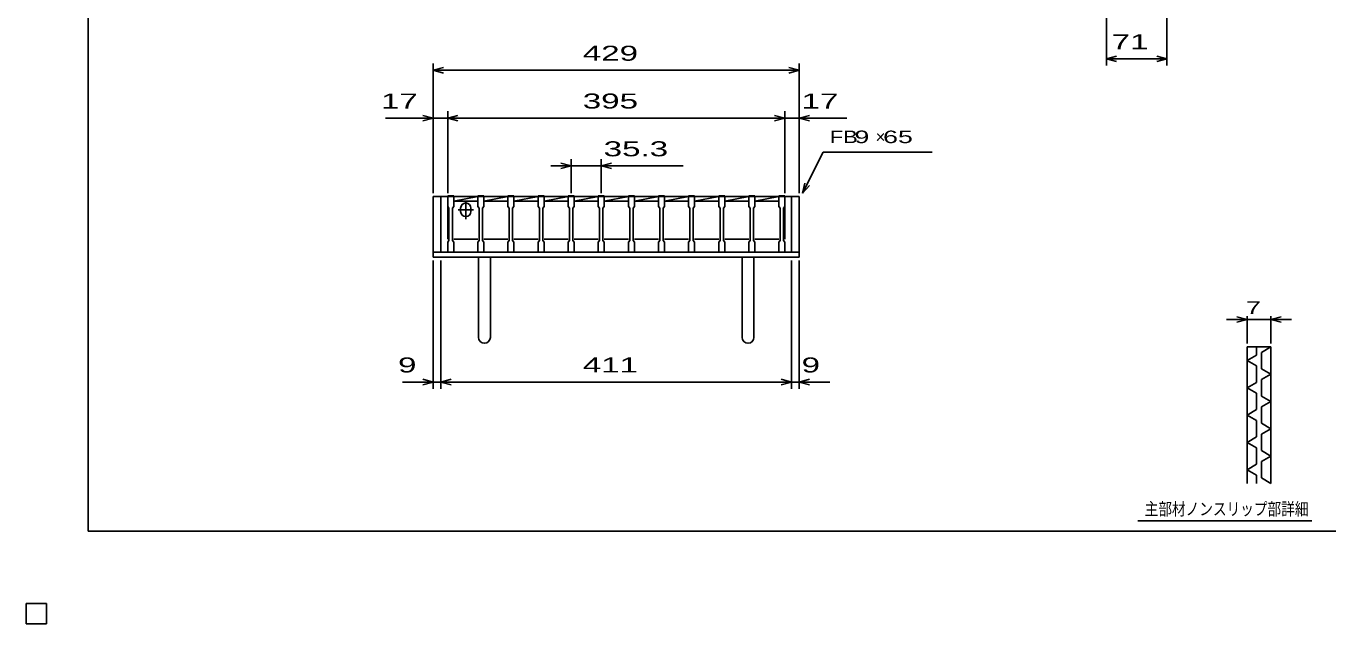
# Model space of a CAD drawing. Units: millimetres, scale not verified. Extents: x -1456 to 1385, y -1026 to 843.
# Drawn here: x -1456 to 70, y -1026 to -325 of the extents above; entities that cross this region are included whole.
import ezdxf
from ezdxf.enums import TextEntityAlignment as Align

# ---------------------------------------------------------------- set-up
doc = ezdxf.new("R2010")
doc.units = ezdxf.units.MM
doc.header["$LTSCALE"] = 8
for name, color, linetype, lineweight in [('0_2', 150, 'Continuous', 25), ('16', 3, 'Continuous', 25), ('19', 6, 'Continuous', 25), ('22', 4, 'Continuous', 25), ('24', 2, 'Continuous', 25), ('32', 4, 'Continuous', 25)]:
    doc.layers.add(name, color=color, linetype=linetype, lineweight=lineweight)
doc.styles.add('ベクトル', font='')
doc.styles.get('ベクトル').set_extended_font_data('ベクトル')

msp = doc.modelspace()

# ---------------------------------------------------------------- linework, layer by layer
at = {"layer": '0_2'}
for p, q in [((-1383.2, -917.2), (-1383.2, 842.8)), ((1384.8, -917.2), (-1383.2, -917.2)), ((-1432, -1002), (-1456, -1002)), ((-1456, -1002), (-1456, -1026)), ((-1432, -1002), (-1456, -1002)), ((-1456, -1002), (-1456, -1026)), ((-1432, -1002), (-1456, -1002)), ((-1456, -1002), (-1456, -1026)), ((-1432, -1002), (-1456, -1002)), ((-1456, -1002), (-1456, -1026)), ((-1432, -1002), (-1456, -1002)), ((-1456, -1002), (-1456, -1026)), ((-1432, -1026), (-1432, -1002)), ((-1432, -1026), (-1432, -1002)), ((-1432, -1026), (-1432, -1002)), ((-1432, -1026), (-1432, -1002)), ((-1432, -1026), (-1432, -1002)), ((-1456, -1026), (-1432, -1026)), ((-1456, -1026), (-1432, -1026)), ((-1456, -1026), (-1432, -1026)), ((-1456, -1026), (-1432, -1026)), ((-1456, -1026), (-1432, -1026))]:
    msp.add_line(p, q, dxfattribs=at)
at = {"layer": '16'}
for p, q in [((-961.758, -525.019), (-961.758, -524.318)), ((-961.758, -524.318), (-954.758, -524.318)), ((-961.758, -525.019), (-961.758, -536.519)), ((-954.758, -525.019), (-961.758, -525.019)), ((-961.758, -525.019), (-961.758, -575.019)), ((-954.758, -524.318), (-954.758, -525.019)), ((-954.758, -536.519), (-954.758, -525.019)), ((-954.758, -525.019), (-926.458, -525.019)), ((-954.758, -530.519), (-926.458, -525.019)), ((-954.758, -530.519), (-926.458, -530.519)), ((-940.608, -551.519), (-940.608, -529.519)), ((-926.458, -525.019), (-926.458, -524.318)), ((-926.458, -524.318), (-919.458, -524.318)), ((-926.458, -525.019), (-926.458, -536.519)), ((-919.458, -525.019), (-926.458, -525.019)), ((-919.458, -524.318), (-919.458, -525.019)), ((-919.458, -536.519), (-919.458, -525.019)), ((-919.458, -525.019), (-891.158, -525.019)), ((-919.458, -530.519), (-891.158, -525.019)), ((-919.458, -530.519), (-891.158, -530.519)), ((-891.158, -525.019), (-891.158, -524.318)), ((-891.158, -524.318), (-884.158, -524.318)), ((-891.158, -525.019), (-891.158, -536.519)), ((-884.158, -525.019), (-891.158, -525.019)), ((-884.158, -524.318), (-884.158, -525.019)), ((-884.158, -536.519), (-884.158, -525.019)), ((-884.158, -525.019), (-855.858, -525.019)), ((-884.158, -530.519), (-855.858, -525.019)), ((-884.158, -530.519), (-855.858, -530.519)), ((-855.858, -525.019), (-855.858, -524.318)), ((-855.858, -524.318), (-848.858, -524.318)), ((-855.858, -525.019), (-855.858, -536.519)), ((-848.858, -525.019), (-855.858, -525.019)), ((-848.858, -524.318), (-848.858, -525.019)), ((-848.858, -536.519), (-848.858, -525.019)), ((-848.858, -525.019), (-820.558, -525.019)), ((-848.858, -530.519), (-820.558, -525.019)), ((-848.858, -530.519), (-820.558, -530.519)), ((-820.558, -525.019), (-820.558, -524.318)), ((-820.558, -524.318), (-813.558, -524.318)), ((-820.558, -525.019), (-820.558, -536.519)), ((-813.558, -525.019), (-820.558, -525.019)), ((-813.558, -524.318), (-813.558, -525.019)), ((-813.558, -536.519), (-813.558, -525.019)), ((-813.558, -525.019), (-785.258, -525.019)), ((-813.558, -530.519), (-785.258, -525.019)), ((-813.558, -530.519), (-785.258, -530.519)), ((-785.258, -525.019), (-785.258, -524.318)), ((-785.258, -524.318), (-778.258, -524.318)), ((-785.258, -525.019), (-785.258, -536.519)), ((-778.258, -525.019), (-785.258, -525.019)), ((-778.258, -524.318), (-778.258, -525.019)), ((-778.258, -536.519), (-778.258, -525.019)), ((-778.258, -525.019), (-749.958, -525.019)), ((-778.258, -530.519), (-749.958, -525.019)), ((-778.258, -530.519), (-749.958, -530.519)), ((-749.958, -525.019), (-749.958, -524.318)), ((-749.958, -524.318), (-742.958, -524.318)), ((-749.958, -525.019), (-749.958, -536.519)), ((-742.958, -525.019), (-749.958, -525.019)), ((-742.958, -524.318), (-742.958, -525.019)), ((-742.958, -536.519), (-742.958, -525.019)), ((-742.958, -525.019), (-714.658, -525.019)), ((-742.958, -530.519), (-714.658, -525.019)), ((-742.958, -530.519), (-714.658, -530.519)), ((-714.658, -525.019), (-714.658, -524.318)), ((-714.658, -524.318), (-707.658, -524.318)), ((-714.658, -525.019), (-714.658, -536.519)), ((-707.658, -525.019), (-714.658, -525.019)), ((-707.658, -524.318), (-707.658, -525.019)), ((-707.658, -536.519), (-707.658, -525.019)), ((-707.658, -525.019), (-679.358, -525.019)), ((-707.658, -530.519), (-679.358, -525.019)), ((-707.658, -530.519), (-679.358, -530.519)), ((-679.358, -525.019), (-679.358, -524.318)), ((-679.358, -524.318), (-672.358, -524.318)), ((-679.358, -525.019), (-679.358, -536.519)), ((-672.358, -525.019), (-679.358, -525.019)), ((-672.358, -524.318), (-672.358, -525.019)), ((-672.358, -536.519), (-672.358, -525.019)), ((-672.358, -525.019), (-644.058, -525.019)), ((-672.358, -530.519), (-644.058, -525.019)), ((-672.358, -530.519), (-644.058, -530.519)), ((-644.058, -525.019), (-644.058, -524.318)), ((-644.058, -524.318), (-637.058, -524.318)), ((-644.058, -525.019), (-644.058, -536.519)), ((-637.058, -525.019), (-644.058, -525.019)), ((-637.058, -524.318), (-637.058, -525.019)), ((-637.058, -536.519), (-637.058, -525.019)), ((-637.058, -525.019), (-608.758, -525.019)), ((-637.058, -530.519), (-608.758, -525.019)), ((-637.058, -530.519), (-608.758, -530.519)), ((-608.758, -525.019), (-608.758, -524.318)), ((-608.758, -524.318), (-601.758, -524.318)), ((-608.758, -525.019), (-608.758, -536.519)), ((-601.758, -525.019), (-608.758, -525.019)), ((-601.758, -524.318), (-601.758, -525.019)), ((-601.758, -536.519), (-601.758, -525.019)), ((-601.758, -525.019), (-573.758, -525.019)), ((-601.758, -530.519), (-573.758, -525.077)), ((-601.758, -530.519), (-573.758, -530.519)), ((-573.758, -525.019), (-573.758, -524.318)), ((-573.758, -524.318), (-566.758, -524.318)), ((-573.758, -525.019), (-573.758, -536.519)), ((-566.758, -525.019), (-573.758, -525.019)), ((-566.758, -524.318), (-566.758, -525.019)), ((-566.758, -536.519), (-566.758, -525.019)), ((-566.758, -575.019), (-566.758, -525.019)), ((-961.758, -536.519), (-960.258, -538.519)), ((-960.258, -538.519), (-960.258, -576.519)), ((-956.258, -538.519), (-954.758, -536.519)), ((-956.258, -576.519), (-956.258, -538.519)), ((-949.608, -540.519), (-931.608, -540.519)), ((-946.608, -542.519), (-946.608, -538.519)), ((-934.608, -542.519), (-934.608, -538.519)), ((-926.458, -536.519), (-924.958, -538.519)), ((-924.958, -538.519), (-924.958, -576.519)), ((-920.958, -538.519), (-919.458, -536.519)), ((-920.958, -576.519), (-920.958, -538.519)), ((-891.158, -536.519), (-889.658, -538.519)), ((-889.658, -538.519), (-889.658, -576.519)), ((-885.658, -538.519), (-884.158, -536.519)), ((-885.658, -576.519), (-885.658, -538.519)), ((-855.858, -536.519), (-854.358, -538.519)), ((-854.358, -538.519), (-854.358, -576.519)), ((-850.358, -538.519), (-848.858, -536.519)), ((-850.358, -576.519), (-850.358, -538.519)), ((-820.558, -536.519), (-819.058, -538.519)), ((-819.058, -538.519), (-819.058, -576.519)), ((-815.058, -538.519), (-813.558, -536.519)), ((-815.058, -576.519), (-815.058, -538.519)), ((-785.258, -536.519), (-783.758, -538.519)), ((-783.758, -538.519), (-783.758, -576.519)), ((-779.758, -538.519), (-778.258, -536.519)), ((-779.758, -576.519), (-779.758, -538.519)), ((-749.958, -536.519), (-748.458, -538.519)), ((-748.458, -538.519), (-748.458, -576.519)), ((-744.458, -538.519), (-742.958, -536.519)), ((-744.458, -576.519), (-744.458, -538.519)), ((-714.658, -536.519), (-713.158, -538.519)), ((-713.158, -538.519), (-713.158, -576.519)), ((-709.158, -538.519), (-707.658, -536.519)), ((-709.158, -576.519), (-709.158, -538.519)), ((-679.358, -536.519), (-677.858, -538.519)), ((-677.858, -538.519), (-677.858, -576.519)), ((-673.858, -538.519), (-672.358, -536.519)), ((-673.858, -576.519), (-673.858, -538.519)), ((-644.058, -536.519), (-642.558, -538.519)), ((-642.558, -538.519), (-642.558, -576.519)), ((-638.558, -538.519), (-637.058, -536.519)), ((-638.558, -576.519), (-638.558, -538.519)), ((-608.758, -536.519), (-607.258, -538.519)), ((-607.258, -538.519), (-607.258, -576.519)), ((-603.258, -538.519), (-601.758, -536.519)), ((-603.258, -576.519), (-603.258, -538.519)), ((-573.758, -536.519), (-572.258, -538.519)), ((-572.258, -538.519), (-572.258, -576.519)), ((-568.258, -538.519), (-566.758, -536.519)), ((-568.258, -576.519), (-568.258, -538.519)), ((-960.258, -576.519), (-961.758, -578.519)), ((-961.758, -578.519), (-961.758, -590.019)), ((-954.758, -578.519), (-956.258, -576.519)), ((-954.758, -575.019), (-926.458, -575.019)), ((-954.758, -590.019), (-954.758, -578.519)), ((-924.958, -576.519), (-926.458, -578.519)), ((-926.458, -578.519), (-926.458, -590.019)), ((-919.458, -578.519), (-920.958, -576.519)), ((-919.458, -575.019), (-891.158, -575.019)), ((-919.458, -590.019), (-919.458, -578.519)), ((-889.658, -576.519), (-891.158, -578.519)), ((-891.158, -578.519), (-891.158, -590.019)), ((-884.158, -578.519), (-885.658, -576.519)), ((-884.158, -575.019), (-855.858, -575.019)), ((-884.158, -590.019), (-884.158, -578.519)), ((-854.358, -576.519), (-855.858, -578.519)), ((-855.858, -578.519), (-855.858, -590.019)), ((-848.858, -578.519), (-850.358, -576.519)), ((-848.858, -575.019), (-820.558, -575.019)), ((-848.858, -590.019), (-848.858, -578.519)), ((-819.058, -576.519), (-820.558, -578.519)), ((-820.558, -578.519), (-820.558, -590.019)), ((-813.558, -578.519), (-815.058, -576.519)), ((-813.558, -575.019), (-785.258, -575.019)), ((-813.558, -590.019), (-813.558, -578.519)), ((-783.758, -576.519), (-785.258, -578.519)), ((-785.258, -578.519), (-785.258, -590.019)), ((-778.258, -578.519), (-779.758, -576.519)), ((-778.258, -575.019), (-749.958, -575.019)), ((-778.258, -590.019), (-778.258, -578.519)), ((-748.458, -576.519), (-749.958, -578.519)), ((-749.958, -578.519), (-749.958, -590.019)), ((-742.958, -578.519), (-744.458, -576.519)), ((-742.958, -575.019), (-714.658, -575.019)), ((-742.958, -590.019), (-742.958, -578.519)), ((-713.158, -576.519), (-714.658, -578.519)), ((-714.658, -578.519), (-714.658, -590.019)), ((-707.658, -578.519), (-709.158, -576.519)), ((-707.658, -575.019), (-679.358, -575.019)), ((-707.658, -590.019), (-707.658, -578.519)), ((-677.858, -576.519), (-679.358, -578.519)), ((-679.358, -578.519), (-679.358, -590.019)), ((-672.358, -578.519), (-673.858, -576.519)), ((-672.358, -575.019), (-644.058, -575.019)), ((-672.358, -590.019), (-672.358, -578.519)), ((-642.558, -576.519), (-644.058, -578.519)), ((-644.058, -578.519), (-644.058, -590.019)), ((-637.058, -578.519), (-638.558, -576.519)), ((-637.058, -575.019), (-608.758, -575.019)), ((-637.058, -590.019), (-637.058, -578.519)), ((-607.258, -576.519), (-608.758, -578.519)), ((-608.758, -578.519), (-608.758, -590.019)), ((-601.758, -578.519), (-603.258, -576.519)), ((-601.758, -575.019), (-573.758, -575.019)), ((-601.758, -590.019), (-601.758, -578.519)), ((-572.258, -576.519), (-573.758, -578.519)), ((-573.758, -578.519), (-573.758, -590.019)), ((-566.758, -578.519), (-568.258, -576.519)), ((-566.758, -590.019), (-566.758, -578.519)), ((-961.758, -590.019), (-954.758, -590.019)), ((-926.458, -590.019), (-919.458, -590.019)), ((-891.158, -590.019), (-884.158, -590.019)), ((-855.858, -590.019), (-848.858, -590.019)), ((-820.558, -590.019), (-813.558, -590.019)), ((-785.258, -590.019), (-778.258, -590.019)), ((-749.958, -590.019), (-742.958, -590.019)), ((-714.658, -590.019), (-707.658, -590.019)), ((-679.358, -590.019), (-672.358, -590.019)), ((-644.058, -590.019), (-637.058, -590.019)), ((-608.758, -590.019), (-601.758, -590.019)), ((-573.758, -590.019), (-566.758, -590.019)), ((-1432, -1002), (-1456, -1002)), ((-1456, -1002), (-1456, -1026)), ((-1432, -1002), (-1456, -1002)), ((-1456, -1002), (-1456, -1026)), ((-1432, -1002), (-1456, -1002)), ((-1456, -1002), (-1456, -1026)), ((-1432, -1002), (-1456, -1002)), ((-1456, -1002), (-1456, -1026)), ((-1432, -1002), (-1456, -1002)), ((-1456, -1002), (-1456, -1026)), ((-1432, -1026), (-1432, -1002)), ((-1432, -1026), (-1432, -1002)), ((-1432, -1026), (-1432, -1002)), ((-1432, -1026), (-1432, -1002)), ((-1432, -1026), (-1432, -1002)), ((-1456, -1026), (-1432, -1026)), ((-1456, -1026), (-1432, -1026)), ((-1456, -1026), (-1432, -1026)), ((-1456, -1026), (-1432, -1026)), ((-1456, -1026), (-1432, -1026))]:
    msp.add_line(p, q, dxfattribs=at)
for centre, start, end in [((-940.608, -538.519), 0, 180), ((-940.608, -542.519), 180, 0)]:
    msp.add_arc(centre, 6, start, end, dxfattribs=at)
at = {"layer": '19'}
for p, q in [((-961.758, -525.019), (-978.758, -525.019)), ((-978.758, -525.019), (-978.758, -596.019)), ((-969.758, -590.019), (-969.758, -525.019)), ((-549.758, -525.019), (-566.758, -525.019)), ((-558.758, -525.019), (-558.758, -590.019)), ((-549.758, -596.019), (-549.758, -525.019)), ((-969.758, -590.019), (-978.758, -590.019)), ((-558.758, -590.019), (-969.758, -590.019)), ((-558.758, -590.019), (-549.758, -590.019)), ((-978.758, -596.019), (-549.758, -596.019)), ((-925.758, -596.019), (-925.758, -690.019)), ((-911.758, -690.019), (-911.758, -596.019)), ((-616.758, -596.019), (-616.758, -690.019)), ((-602.758, -690.019), (-602.758, -596.019))]:
    msp.add_line(p, q, dxfattribs=at)
for centre in [(-918.758, -690.019), (-609.758, -690.019)]:
    msp.add_arc(centre, 7, 180, 0, dxfattribs=at)
at = {"layer": '22'}
for p, q in [((-189.758, -371.519), (-189.758, -187.518)), ((-118.758, -371.519), (-118.758, -199.714)), ((-189.758, -363.519), (-177.758, -360.319)), ((-177.758, -366.719), (-189.758, -363.519)), ((-189.758, -363.519), (-118.758, -363.519)), ((-118.758, -363.519), (-130.758, -360.319)), ((-130.758, -366.719), (-118.758, -363.519)), ((-978.758, -521.019), (-978.758, -369.018)), ((-978.758, -377.018), (-966.758, -373.818)), ((-966.758, -380.218), (-978.758, -377.018)), ((-978.758, -377.018), (-549.758, -377.018)), ((-549.758, -377.018), (-561.758, -373.818)), ((-561.758, -380.218), (-549.758, -377.018)), ((-549.758, -521.019), (-549.758, -369.018)), ((-978.758, -521.019), (-978.758, -425.018)), ((-961.758, -521.019), (-961.758, -425.018)), ((-566.758, -521.019), (-566.758, -425.018)), ((-549.758, -521.019), (-549.758, -425.018)), ((-1034.758, -433.018), (-978.758, -433.018)), ((-978.758, -433.018), (-990.758, -429.818)), ((-990.758, -436.218), (-978.758, -433.018)), ((-978.758, -433.018), (-961.758, -433.018)), ((-961.758, -433.018), (-949.758, -429.818)), ((-949.758, -436.218), (-961.758, -433.018)), ((-961.758, -433.018), (-566.758, -433.018)), ((-566.758, -433.018), (-578.758, -429.818)), ((-578.758, -436.218), (-566.758, -433.018)), ((-566.758, -433.018), (-549.758, -433.018)), ((-549.758, -433.018), (-537.758, -429.818)), ((-537.758, -436.218), (-549.758, -433.018)), ((-549.758, -433.018), (-493.758, -433.018)), ((-545.758, -521.019), (-521.758, -473.018)), ((-521.758, -473.018), (-393.758, -473.018)), ((-817.058, -489.019), (-829.058, -485.818)), ((-817.058, -521.019), (-817.058, -481.019)), ((-781.758, -481.019), (-781.758, -521.019)), ((-781.758, -489.019), (-769.758, -485.818)), ((-817.058, -489.019), (-841.058, -489.019)), ((-829.058, -492.219), (-817.058, -489.019)), ((-817.058, -489.019), (-781.758, -489.019)), ((-769.758, -492.219), (-781.758, -489.019)), ((-781.758, -489.019), (-685.758, -489.019)), ((-545.758, -521.019), (-543.358, -509.339)), ((-545.758, -521.019), (-537.758, -512.218)), ((-978.758, -750.419), (-978.758, -600.019)), ((-969.758, -750.419), (-969.758, -600.019)), ((-558.758, -750.419), (-558.758, -600.019)), ((-549.758, -750.419), (-549.758, -600.019)), ((-1014.758, -742.419), (-978.758, -742.419)), ((-978.758, -742.419), (-990.758, -739.219)), ((-990.758, -745.619), (-978.758, -742.419)), ((-978.758, -742.419), (-969.758, -742.419)), ((-969.758, -742.419), (-957.758, -739.219)), ((-957.758, -745.619), (-969.758, -742.419)), ((-969.758, -742.419), (-558.758, -742.419)), ((-558.758, -742.419), (-570.758, -739.219)), ((-570.758, -745.619), (-558.758, -742.419)), ((-558.758, -742.419), (-549.758, -742.419)), ((-549.758, -742.419), (-537.758, -739.219)), ((-537.758, -745.619), (-549.758, -742.419)), ((-549.758, -742.419), (-513.758, -742.419))]:
    msp.add_line(p, q, dxfattribs=at)
at = {"layer": '22', "color": 2}
for p, q in [((-1432, -1002), (-1456, -1002)), ((-1456, -1002), (-1456, -1026)), ((-1432, -1002), (-1456, -1002)), ((-1456, -1002), (-1456, -1026)), ((-1432, -1002), (-1456, -1002)), ((-1456, -1002), (-1456, -1026)), ((-1432, -1026), (-1432, -1002)), ((-1432, -1026), (-1432, -1002)), ((-1432, -1026), (-1432, -1002)), ((-1456, -1026), (-1432, -1026)), ((-1456, -1026), (-1432, -1026)), ((-1456, -1026), (-1432, -1026))]:
    msp.add_line(p, q, dxfattribs=at)
at = {"layer": '24', "color": 4}
for p, q in [((-1432, -1002), (-1456, -1002)), ((-1456, -1002), (-1456, -1026)), ((-1432, -1002), (-1456, -1002)), ((-1456, -1002), (-1456, -1026)), ((-1432, -1002), (-1456, -1002)), ((-1456, -1002), (-1456, -1026)), ((-1432, -1026), (-1432, -1002)), ((-1432, -1026), (-1432, -1002)), ((-1432, -1026), (-1432, -1002)), ((-1456, -1026), (-1432, -1026)), ((-1456, -1026), (-1432, -1026)), ((-1456, -1026), (-1432, -1026))]:
    msp.add_line(p, q, dxfattribs=at)
at = {"layer": '32'}
for p, q in [((-24.8, -669.2), (-48.8, -669.2)), ((-24.8, -669.2), (-36.8, -666)), ((-36.8, -672.4), (-24.8, -669.2)), ((-24.8, -697.2), (-24.8, -665.2)), ((-24.8, -669.2), (3.2, -669.2)), ((3.2, -665.2), (3.2, -697.2)), ((3.2, -669.2), (15.2, -666)), ((15.2, -672.4), (3.2, -669.2)), ((3.2, -669.2), (27.2, -669.2)), ((-24.8, -701.2), (3.2, -701.2)), ((-24.8, -861.2), (-24.8, -701.2)), ((-13.6, -701.2), (-13.6, -710.8)), ((3.2, -701.2), (-8, -707.6)), ((3.2, -701.2), (3.2, -861.2)), ((-13.6, -710.8), (-24.8, -717.2)), ((-24.8, -717.2), (-13.6, -723.6)), ((-8, -707.6), (-8, -726.8)), ((-13.6, -723.6), (-13.6, -742.8)), ((-8, -726.8), (3.2, -733.2)), ((-13.6, -742.8), (-24.8, -749.2)), ((3.2, -733.2), (-8, -739.6)), ((-8, -739.6), (-8, -758.8)), ((-24.8, -749.2), (-13.6, -755.6)), ((-13.6, -755.6), (-13.6, -774.8)), ((-8, -758.8), (3.2, -765.2)), ((-13.6, -774.8), (-24.8, -781.2)), ((3.2, -765.2), (-8, -771.6)), ((-8, -771.6), (-8, -790.8)), ((-24.8, -781.2), (-13.6, -787.6)), ((-13.6, -787.6), (-13.6, -806.8)), ((-8, -790.8), (3.2, -797.2)), ((-13.6, -806.8), (-24.8, -813.2)), ((3.2, -797.2), (-8, -803.6)), ((-8, -803.6), (-8, -822.8)), ((-24.8, -813.2), (-13.6, -819.6)), ((-13.6, -819.6), (-13.6, -838.8)), ((-8, -822.8), (3.2, -829.2)), ((-13.6, -838.8), (-24.8, -845.2)), ((3.2, -829.2), (-8, -835.6)), ((-8, -835.6), (-8, -854.8)), ((-24.8, -845.2), (-13.6, -851.6)), ((-13.6, -851.6), (-13.6, -861.2)), ((-8, -854.8), (3.2, -861.2)), ((51.2, -905.2), (-152.8, -905.2)), ((-1432, -1002), (-1456, -1002)), ((-1456, -1002), (-1456, -1026)), ((-1432, -1002), (-1456, -1002)), ((-1456, -1002), (-1456, -1026)), ((-1432, -1002), (-1456, -1002)), ((-1456, -1002), (-1456, -1026)), ((-1432, -1002), (-1456, -1002)), ((-1456, -1002), (-1456, -1026)), ((-1432, -1002), (-1456, -1002)), ((-1456, -1002), (-1456, -1026)), ((-1432, -1026), (-1432, -1002)), ((-1432, -1026), (-1432, -1002)), ((-1432, -1026), (-1432, -1002)), ((-1432, -1026), (-1432, -1002)), ((-1432, -1026), (-1432, -1002)), ((-1456, -1026), (-1432, -1026)), ((-1456, -1026), (-1432, -1026)), ((-1456, -1026), (-1432, -1026)), ((-1456, -1026), (-1432, -1026)), ((-1456, -1026), (-1432, -1026))]:
    msp.add_line(p, q, dxfattribs=at)

# ---------------------------------------------------------------- texts
at = {"layer": '22', "color": 2, "style": 'ベクトル'}
for s, height, width, p in [(' 71 ', 17.6, 1.65, (-194.258, -343.519)), (' 429 ', 17.6, 1.65, (-814.258, -357.018)), (' 17 ', 17.6, 1.65, (-1050.758, -413.018)), (' 395 ', 17.6, 1.65, (-814.258, -413.018)), (' 17 ', 17.6, 1.65, (-557.758, -413.018)), ('FB', 14.66, 1.3, (-513.758, -455.018)), (' 9 ', 14.66, 1.6, (-493.758, -455.018)), (' 65 ', 14.66, 1.6, (-460.158, -455.018)), (' 35.3 ', 17.6, 1.65, (-789.758, -469.019)), (' 9 ', 17.6, 1.65, (-1030.758, -722.419)), (' 411 ', 17.6, 1.65, (-814.258, -722.419)), (' 9 ', 17.6, 1.65, (-557.758, -722.419))]:
    msp.add_text(s, height=height, dxfattribs=dict(at, width=width)).set_placement(p, align=Align.MIDDLE_LEFT)
msp.add_text('×', height=14.66, dxfattribs=at).set_placement((-460.158, -455.018), align=Align.MIDDLE_LEFT)
at = {"layer": '32', "color": 2, "style": 'ベクトル'}
for s, width, p in [(' 7 ', 1.6, (-34.8, -655.2)), ('主部材ノンスリップ部詳細', 0.8, (-144.8, -891.2))]:
    msp.add_text(s, height=14.66, dxfattribs=dict(at, width=width)).set_placement(p, align=Align.MIDDLE_LEFT)

doc.saveas('drawing.dxf')
